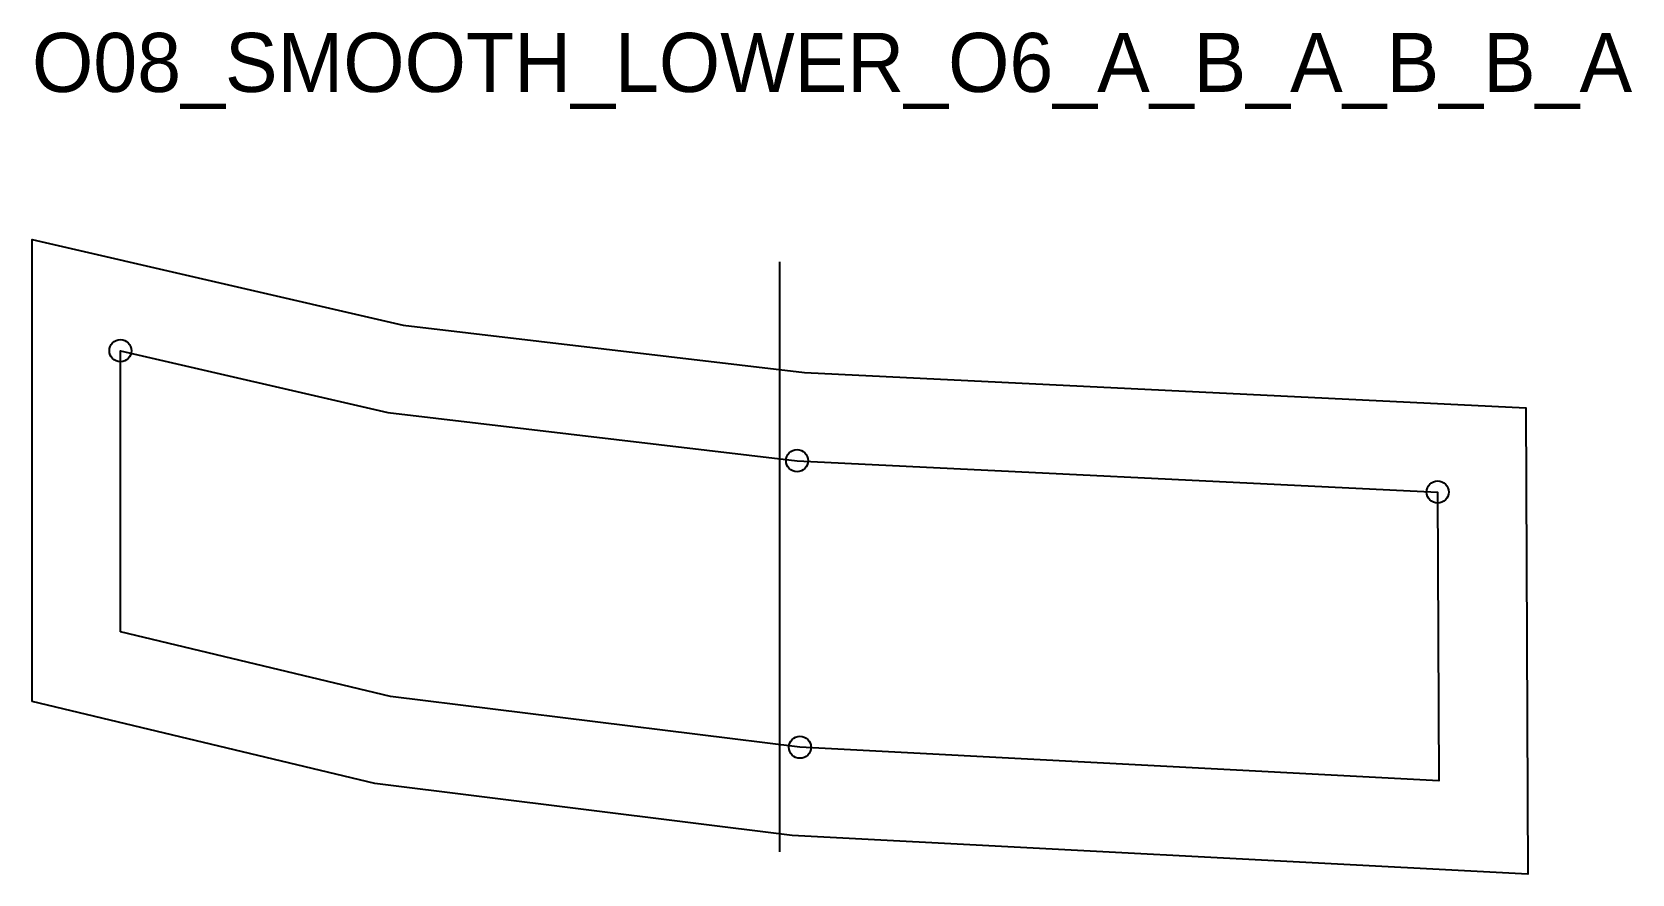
# Model space of a CAD drawing. Header units: millimetres. Extents: x -12 to 205, y -33 to 81.
import ezdxf

# ---------------------------------------------------------------- set-up
doc = ezdxf.new("R2010")
doc.units = ezdxf.units.MM
for name, color, linetype in [('CUT', 1, 'Continuous'), ('GRAIN', 3, 'Continuous'), ('ID', 7, 'Continuous'), ('NOTCH', 2, 'Continuous'), ('SEAM', 5, 'Continuous')]:
    doc.layers.add(name, color=color, linetype=linetype)

msp = doc.modelspace()

# ---------------------------------------------------------------- linework, layer by layer
at = {"layer": 'CUT'}
msp.add_lwpolyline([(-12, -9.47), (-12, 53.18), (38.32, 41.58), (92.77, 35.16), (190.61, 30.37), (190.86, -32.84), (91.1, -27.61), (34.48, -20.58), (-12, -9.47)], close=True, dxfattribs=at)
at = {"layer": 'GRAIN'}
msp.add_line((89.43, -29.83), (89.43, 50.17), dxfattribs=at)
at = {"layer": 'NOTCH'}
for centre in [(0, 38.1), (91.77, 23.19), (178.65, 18.94), (92.15, -15.65)]:
    msp.add_circle(centre, 1.5, dxfattribs=at)
at = {"layer": 'SEAM'}
msp.add_lwpolyline([(0, 0), (0, 38.1), (36.26, 29.74), (91.77, 23.19), (178.65, 18.94), (178.81, -20.19), (92.15, -15.65), (36.62, -8.76)], close=True, dxfattribs=at)

# ---------------------------------------------------------------- texts
at = {"layer": 'ID'}
msp.add_text('O08_SMOOTH_LOWER_O6_A_B_A_B_B_A', height=8, dxfattribs=at).set_placement((-12, 73.18))

doc.saveas('drawing.dxf')
